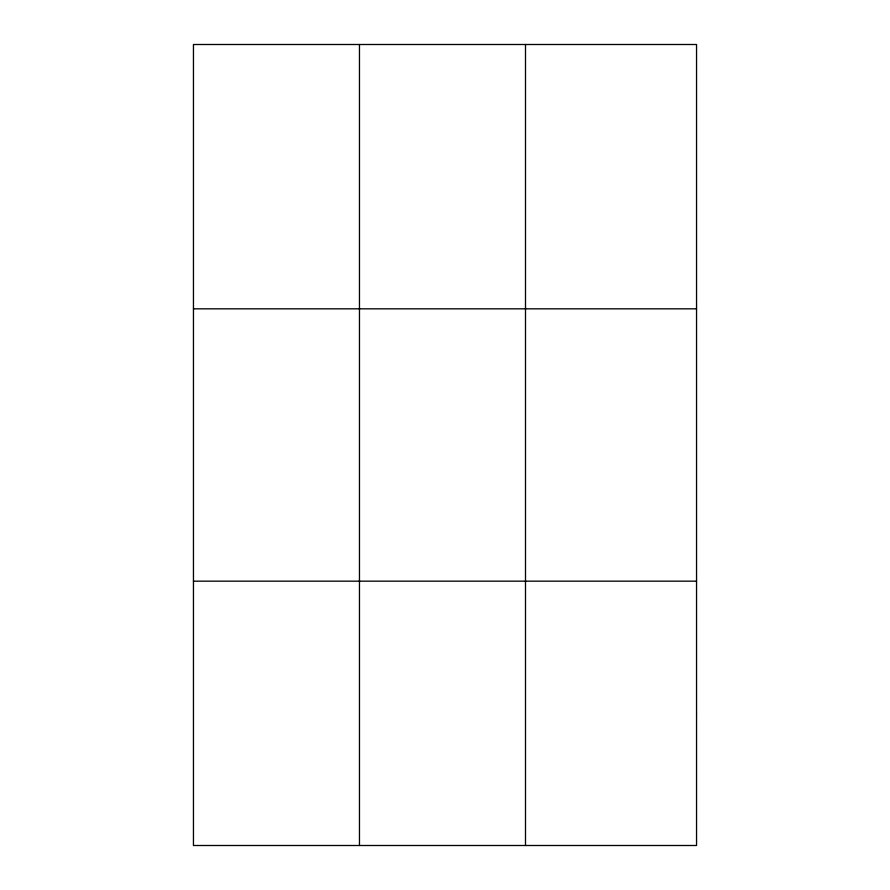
<?xml version="1.0" encoding="UTF-8"?>
<svg xmlns="http://www.w3.org/2000/svg" width="890" height="890" viewBox="0 0 890 890"><rect width="100%" height="100%" fill="white"/><g stroke="black" fill="none" stroke-linecap="round" stroke-linejoin="round"><path stroke-width="1.33" d="M359.471 845.5L359.471 44.5M525.5 845.5L525.5 44.5M193.453 308.83L696.547 308.83M193.453 581.17L696.547 581.17M696.547 713.335L696.547 845.5L193.453 845.5L193.453 44.5L696.547 44.5L696.547 713.335"/></g></svg>
